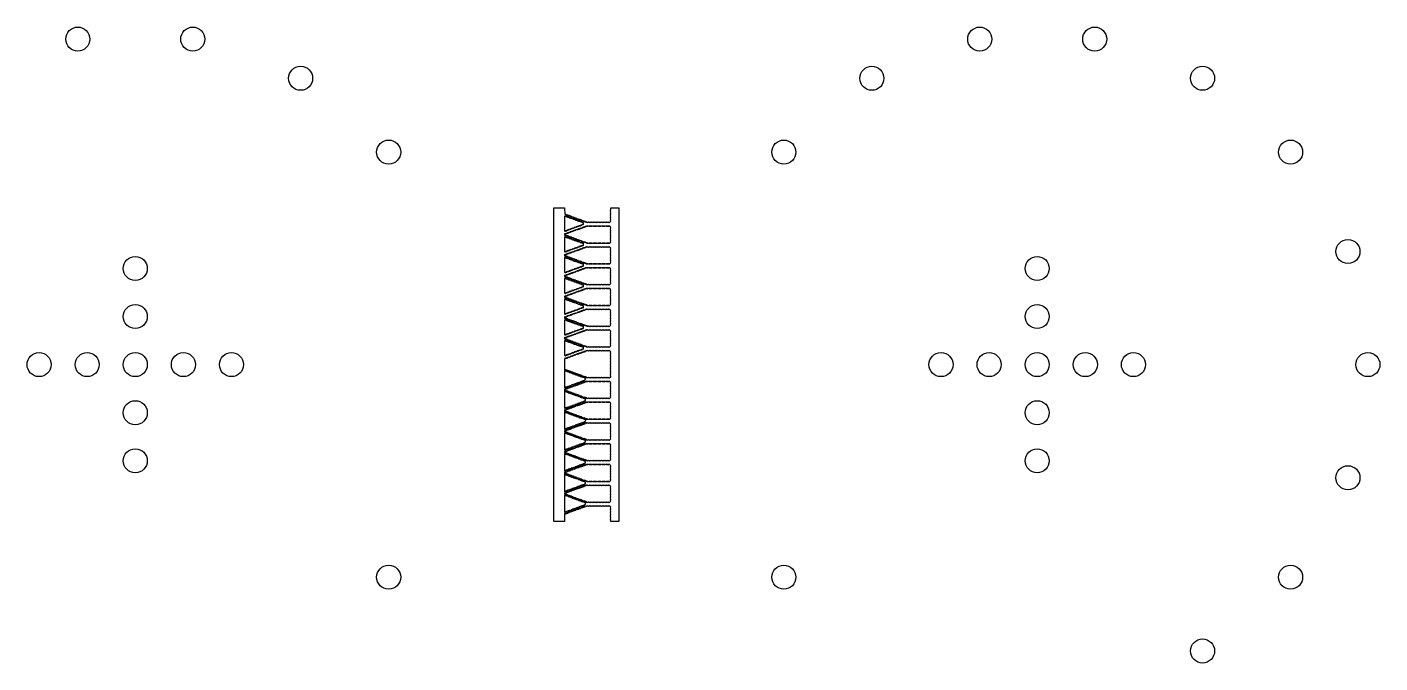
# Model space of a CAD drawing. Header units: millimetres. Extents: x -47.5 to 47.5, y -38.1 to 38.1.
# Drawn here: x -14.15 to -2.9, y 12.27 to 17.56 of the extents above; entities that cross this region are included whole.
import ezdxf

# ---------------------------------------------------------------- set-up
doc = ezdxf.new("R2010")
doc.units = ezdxf.units.MM
doc.header["$MEASUREMENT"] = 0
doc.layers.add('L1', color=7, linetype='Continuous')

msp = doc.modelspace()

# ---------------------------------------------------------------- linework, layer by layer
at = {"layer": 'L1'}
for points in [[(-9.504, 15.942, 1), (-9.493, 15.938), (-9.493, 15.938, 0.93803), (-9.481, 15.938, 0.92653), (-9.469, 15.938, 0.92653), (-9.457, 15.938, 0.92653), (-9.445, 15.938, 0.92653), (-9.433, 15.938, 0.92653), (-9.421, 15.938, 0.92653), (-9.409, 15.938, 0.92653), (-9.397, 15.938, 0.92653), (-9.385, 15.938, 0.92653), (-9.373, 15.938, 0.92653), (-9.361, 15.938, 0.92653), (-9.349, 15.938, 0.92653), (-9.337, 15.938, 0.92653), (-9.325, 15.938, 0.92653), (-9.313, 15.938, 0.92653), (-9.301, 15.938, 0.92653), (-9.301, 15.95, 0.92653), (-9.301, 15.962, 0.92653), (-9.301, 15.974, 0.92653), (-9.301, 15.986, 0.92653), (-9.301, 15.998, 0.92653), (-9.301, 16.01, 0.92653), (-9.301, 16.022, 0.92653), (-9.301, 16.034, 0.92653), (-9.301, 16.046, 0.574857), (-9.297, 16.055), (-9.28, 16.055), (-9.23, 16.055), (-9.23, 13.445), (-9.28, 13.445), (-9.296, 13.445, 0.315345), (-9.301, 13.449, 0.92653), (-9.301, 13.461, 0.92653), (-9.301, 13.473, 0.92653), (-9.301, 13.485, 0.92653), (-9.301, 13.497, 0.92653), (-9.301, 13.509, 0.92653), (-9.301, 13.521, 0.92653), (-9.301, 13.533, 0.92653), (-9.301, 13.545, 0.92653), (-9.301, 13.557, 0.92653), (-9.301, 13.569, 0.92653), (-9.313, 13.569, 0.92653), (-9.325, 13.569, 0.92653), (-9.337, 13.569, 0.92653), (-9.349, 13.569, 0.92653), (-9.361, 13.569, 0.92653), (-9.373, 13.569, 0.92653), (-9.385, 13.569, 0.92653), (-9.397, 13.569, 0.92653), (-9.409, 13.569, 0.92653), (-9.421, 13.569, 0.92653), (-9.433, 13.569, 0.92653), (-9.445, 13.569, 0.92653), (-9.457, 13.569, 0.92653), (-9.469, 13.569, 0.92653), (-9.481, 13.569, 0.92653), (-9.493, 13.569, 0.760576), (-9.504, 13.571, 0.667376), (-9.512, 13.564, 1), (-9.523, 13.56, 1), (-9.535, 13.556, 1), (-9.546, 13.551, 1), (-9.557, 13.547, 1), (-9.568, 13.543, 1), (-9.58, 13.539, 1), (-9.591, 13.535, 1), (-9.602, 13.531, 1), (-9.614, 13.527, 1), (-9.625, 13.523, 1), (-9.636, 13.519, 1), (-9.647, 13.514, 1), (-9.659, 13.51, 1), (-9.67, 13.506, 0.531679), (-9.68, 13.509), (-9.68, 13.499), (-9.68, 13.445), (-9.69, 13.445), (-9.7, 13.445), (-9.72, 13.445), (-9.77, 13.445), (-9.77, 16.055), (-9.72, 16.055), (-9.7, 16.055), (-9.69, 16.055), (-9.68, 16.055), (-9.679, 16, 0.331003), (-9.673, 16.004, 1), (-9.662, 16, 1), (-9.651, 15.996, 1), (-9.639, 15.992, 1), (-9.628, 15.988, 1), (-9.617, 15.983, 1), (-9.606, 15.979, 1), (-9.594, 15.975, 1), (-9.583, 15.971, 1), (-9.572, 15.967, 1), (-9.561, 15.963, 1), (-9.549, 15.959, 1), (-9.538, 15.955, 1), (-9.527, 15.951, 1), (-9.515, 15.946, 1)], [(-9.568, 15.942, 1), (-9.579, 15.946, 1), (-9.591, 15.95, 1), (-9.602, 15.955, 1), (-9.613, 15.959, 1), (-9.624, 15.963, 1), (-9.636, 15.967, 1), (-9.647, 15.971, 1), (-9.658, 15.975, 1), (-9.67, 15.979, 1), (-9.681, 15.983), (-9.681, 15.864, 1), (-9.67, 15.868, 1), (-9.658, 15.872, 1), (-9.647, 15.877, 1), (-9.636, 15.881, 1), (-9.624, 15.885, 1), (-9.613, 15.889, 1), (-9.602, 15.893, 1), (-9.591, 15.897, 1), (-9.579, 15.901, 1), (-9.568, 15.905, 1), (-9.557, 15.909, 1), (-9.546, 15.913, 1), (-9.534, 15.918, 1.225852), (-9.524, 15.924, 1.225852), (-9.534, 15.93, 1), (-9.546, 15.934, 1), (-9.557, 15.938, 1)], [(-9.301, 15.765, 0.92653), (-9.301, 15.777, 0.92653), (-9.301, 15.789, 0.92653), (-9.301, 15.801, 0.92653), (-9.301, 15.813, 0.92653), (-9.301, 15.825, 0.92653), (-9.301, 15.837, 0.92653), (-9.301, 15.849, 0.92653), (-9.301, 15.861, 0.92653), (-9.301, 15.873, 0.92653), (-9.301, 15.885, 0.92653), (-9.301, 15.897, 0.92653), (-9.313, 15.897, 0.92653), (-9.325, 15.897, 0.92653), (-9.337, 15.897, 0.92653), (-9.349, 15.897, 0.92653), (-9.361, 15.897, 0.92653), (-9.373, 15.897, 0.92653), (-9.385, 15.897, 0.92653), (-9.397, 15.897, 0.92653), (-9.409, 15.897, 0.92653), (-9.421, 15.897, 0.92653), (-9.433, 15.897, 0.92653), (-9.445, 15.897, 0.92653), (-9.457, 15.897, 0.92653), (-9.469, 15.897, 0.92653), (-9.481, 15.897, 0.92653), (-9.493, 15.897, 0.760576), (-9.504, 15.899, 0.667376), (-9.512, 15.892, 1), (-9.523, 15.888, 1), (-9.535, 15.883, 1), (-9.546, 15.879, 1), (-9.557, 15.875, 1), (-9.568, 15.871, 1), (-9.58, 15.867, 1), (-9.591, 15.863, 1), (-9.602, 15.859, 1), (-9.614, 15.855, 1), (-9.625, 15.851, 1), (-9.636, 15.846, 1), (-9.647, 15.842, 1), (-9.659, 15.838, 1), (-9.67, 15.834, 0.531679), (-9.68, 15.837), (-9.68, 15.827, 0.342827), (-9.673, 15.831, 1), (-9.662, 15.827, 1), (-9.651, 15.823, 1), (-9.639, 15.819, 1), (-9.628, 15.815, 1), (-9.617, 15.811, 1), (-9.606, 15.807, 1), (-9.594, 15.803, 1), (-9.583, 15.798, 1), (-9.572, 15.794, 1), (-9.561, 15.79, 1), (-9.549, 15.786, 1), (-9.538, 15.782, 1), (-9.527, 15.778, 1), (-9.515, 15.774, 1), (-9.504, 15.77, 1), (-9.493, 15.766), (-9.493, 15.765, 0.93803), (-9.481, 15.765, 0.92653), (-9.469, 15.765, 0.92653), (-9.457, 15.765, 0.92653), (-9.445, 15.765, 0.92653), (-9.433, 15.765, 0.92653), (-9.421, 15.765, 0.92653), (-9.409, 15.765, 0.92653), (-9.397, 15.765, 0.92653), (-9.385, 15.765, 0.92653), (-9.373, 15.765, 0.92653), (-9.361, 15.765, 0.92653), (-9.349, 15.765, 0.92653), (-9.337, 15.765, 0.92653), (-9.325, 15.765, 0.92653), (-9.313, 15.765, 0.92653), (-9.301, 15.765, -26.022609)], [(-9.568, 15.77, 1), (-9.579, 15.774, 1), (-9.591, 15.778, 1), (-9.602, 15.782, 1), (-9.613, 15.786, 1), (-9.624, 15.79, 1), (-9.636, 15.794, 1), (-9.647, 15.798, 1), (-9.658, 15.802, 1), (-9.67, 15.806, 1), (-9.681, 15.811), (-9.681, 15.692, 1), (-9.67, 15.696, 1), (-9.658, 15.7, 1), (-9.647, 15.704, 1), (-9.636, 15.708, 1), (-9.624, 15.712, 1), (-9.613, 15.716, 1), (-9.602, 15.72, 1), (-9.591, 15.724, 1), (-9.579, 15.728, 1), (-9.568, 15.733, 1), (-9.557, 15.737, 1), (-9.546, 15.741, 1), (-9.534, 15.745, 1.225852), (-9.524, 15.751, 1.225852), (-9.534, 15.757, 1), (-9.546, 15.761, 1), (-9.557, 15.765, 1)], [(-9.568, 15.597, 1), (-9.579, 15.601, 1), (-9.591, 15.605, 1), (-9.602, 15.609, 1), (-9.613, 15.613, 1), (-9.624, 15.617, 1), (-9.636, 15.621, 1), (-9.647, 15.626, 1), (-9.658, 15.63, 1), (-9.67, 15.634, 1), (-9.681, 15.638), (-9.681, 15.519, 1), (-9.67, 15.523, 1), (-9.658, 15.527, 1), (-9.647, 15.531, 1), (-9.636, 15.535, 1), (-9.624, 15.539, 1), (-9.613, 15.543, 1), (-9.602, 15.548, 1), (-9.591, 15.552, 1), (-9.579, 15.556, 1), (-9.568, 15.56, 1), (-9.557, 15.564, 1), (-9.546, 15.568, 1), (-9.534, 15.572, 1.225852), (-9.524, 15.578, 1.225852), (-9.534, 15.585, 1), (-9.546, 15.589, 1), (-9.557, 15.593, 1)], [(-9.301, 15.593, 0.92653), (-9.301, 15.605, 0.92653), (-9.301, 15.617, 0.92653), (-9.301, 15.628, 0.92653), (-9.301, 15.64, 0.92653), (-9.301, 15.652, 0.92653), (-9.301, 15.664, 0.92653), (-9.301, 15.676, 0.92653), (-9.301, 15.688, 0.92653), (-9.301, 15.7, 0.92653), (-9.301, 15.712, 0.92653), (-9.301, 15.724, 0.92653), (-9.313, 15.724, 0.92653), (-9.325, 15.724, 0.92653), (-9.337, 15.724, 0.92653), (-9.349, 15.724, 0.92653), (-9.361, 15.724, 0.92653), (-9.373, 15.724, 0.92653), (-9.385, 15.724, 0.92653), (-9.397, 15.724, 0.92653), (-9.409, 15.724, 0.92653), (-9.421, 15.724, 0.92653), (-9.433, 15.724, 0.92653), (-9.445, 15.724, 0.92653), (-9.457, 15.724, 0.92653), (-9.469, 15.724, 0.92653), (-9.481, 15.724, 0.92653), (-9.493, 15.724, 0.760576), (-9.504, 15.726, 0.667376), (-9.512, 15.719, 1), (-9.523, 15.715, 1), (-9.535, 15.711, 1), (-9.546, 15.707, 1), (-9.557, 15.703, 1), (-9.568, 15.698, 1), (-9.58, 15.694, 1), (-9.591, 15.69, 1), (-9.602, 15.686, 1), (-9.614, 15.682, 1), (-9.625, 15.678, 1), (-9.636, 15.674, 1), (-9.647, 15.67, 1), (-9.659, 15.666, 1), (-9.67, 15.661, 0.531679), (-9.68, 15.664), (-9.68, 15.655, 0.342827), (-9.673, 15.659, 1), (-9.662, 15.654, 1), (-9.651, 15.65, 1), (-9.639, 15.646, 1), (-9.628, 15.642, 1), (-9.617, 15.638, 1), (-9.606, 15.634, 1), (-9.594, 15.63, 1), (-9.583, 15.626, 1), (-9.572, 15.622, 1), (-9.561, 15.617, 1), (-9.549, 15.613, 1), (-9.538, 15.609, 1), (-9.527, 15.605, 1), (-9.515, 15.601, 1), (-9.504, 15.597, 1), (-9.493, 15.593), (-9.493, 15.593, 0.93803), (-9.481, 15.593, 0.92653), (-9.469, 15.593, 0.92653), (-9.457, 15.593, 0.92653), (-9.445, 15.593, 0.92653), (-9.433, 15.593, 0.92653), (-9.421, 15.593, 0.92653), (-9.409, 15.593, 0.92653), (-9.397, 15.593, 0.92653), (-9.385, 15.593, 0.92653), (-9.373, 15.593, 0.92653), (-9.361, 15.593, 0.92653), (-9.349, 15.593, 0.92653), (-9.337, 15.593, 0.92653), (-9.325, 15.593, 0.92653), (-9.313, 15.593, 0.92653), (-9.301, 15.593, -26.022609)], [(-9.301, 15.42, 0.92653), (-9.301, 15.432, 0.92653), (-9.301, 15.444, 0.92653), (-9.301, 15.456, 0.92653), (-9.301, 15.468, 0.92653), (-9.301, 15.48, 0.92653), (-9.301, 15.492, 0.92653), (-9.301, 15.504, 0.92653), (-9.301, 15.516, 0.92653), (-9.301, 15.528, 0.92653), (-9.301, 15.54, 0.92653), (-9.301, 15.551, 0.92653), (-9.313, 15.551, 0.92653), (-9.325, 15.551, 0.92653), (-9.337, 15.551, 0.92653), (-9.349, 15.551, 0.92653), (-9.361, 15.551, 0.92653), (-9.373, 15.551, 0.92653), (-9.385, 15.551, 0.92653), (-9.397, 15.551, 0.92653), (-9.409, 15.551, 0.92653), (-9.421, 15.551, 0.92653), (-9.433, 15.551, 0.92653), (-9.445, 15.551, 0.92653), (-9.457, 15.551, 0.92653), (-9.469, 15.551, 0.92653), (-9.481, 15.551, 0.92653), (-9.493, 15.551, 0.760576), (-9.504, 15.554, 0.667376), (-9.512, 15.546, 1), (-9.523, 15.542, 1), (-9.535, 15.538, 1), (-9.546, 15.534, 1), (-9.557, 15.53, 1), (-9.568, 15.526, 1), (-9.58, 15.522, 1), (-9.591, 15.517, 1), (-9.602, 15.513, 1), (-9.614, 15.509, 1), (-9.625, 15.505, 1), (-9.636, 15.501, 1), (-9.647, 15.497, 1), (-9.659, 15.493, 1), (-9.67, 15.489, 0.531679), (-9.68, 15.491), (-9.68, 15.482, 0.342827), (-9.673, 15.486, 1), (-9.662, 15.482, 1), (-9.651, 15.478, 1), (-9.639, 15.474, 1), (-9.628, 15.469, 1), (-9.617, 15.465, 1), (-9.606, 15.461, 1), (-9.594, 15.457, 1), (-9.583, 15.453, 1), (-9.572, 15.449, 1), (-9.561, 15.445, 1), (-9.549, 15.441, 1), (-9.538, 15.437, 1), (-9.527, 15.432, 1), (-9.515, 15.428, 1), (-9.504, 15.424, 1), (-9.493, 15.42), (-9.493, 15.42, 0.93803), (-9.481, 15.42, 0.92653), (-9.469, 15.42, 0.92653), (-9.457, 15.42, 0.92653), (-9.445, 15.42, 0.92653), (-9.433, 15.42, 0.92653), (-9.421, 15.42, 0.92653), (-9.409, 15.42, 0.92653), (-9.397, 15.42, 0.92653), (-9.385, 15.42, 0.92653), (-9.373, 15.42, 0.92653), (-9.361, 15.42, 0.92653), (-9.349, 15.42, 0.92653), (-9.337, 15.42, 0.92653), (-9.325, 15.42, 0.92653), (-9.313, 15.42, 0.92653), (-9.301, 15.42, -26.022609)], [(-9.568, 15.424, 1), (-9.579, 15.428, 1), (-9.591, 15.432, 1), (-9.602, 15.436, 1), (-9.613, 15.441, 1), (-9.624, 15.445, 1), (-9.636, 15.449, 1), (-9.647, 15.453, 1), (-9.658, 15.457, 1), (-9.67, 15.461, 1), (-9.681, 15.465), (-9.681, 15.346, 1), (-9.67, 15.35, 1), (-9.658, 15.354, 1), (-9.647, 15.358, 1), (-9.636, 15.363, 1), (-9.624, 15.367, 1), (-9.613, 15.371, 1), (-9.602, 15.375, 1), (-9.591, 15.379, 1), (-9.579, 15.383, 1), (-9.568, 15.387, 1), (-9.557, 15.391, 1), (-9.546, 15.395, 1), (-9.534, 15.399, 1.225852), (-9.524, 15.406, 1.225852), (-9.534, 15.412, 1), (-9.546, 15.416, 1), (-9.557, 15.42, 1)], [(-9.301, 15.247, 0.92653), (-9.301, 15.259, 0.92653), (-9.301, 15.271, 0.92653), (-9.301, 15.283, 0.92653), (-9.301, 15.295, 0.92653), (-9.301, 15.307, 0.92653), (-9.301, 15.319, 0.92653), (-9.301, 15.331, 0.92653), (-9.301, 15.343, 0.92653), (-9.301, 15.355, 0.92653), (-9.301, 15.367, 0.92653), (-9.301, 15.379, 0.92653), (-9.313, 15.379, 0.92653), (-9.325, 15.379, 0.92653), (-9.337, 15.379, 0.92653), (-9.349, 15.379, 0.92653), (-9.361, 15.379, 0.92653), (-9.373, 15.379, 0.92653), (-9.385, 15.379, 0.92653), (-9.397, 15.379, 0.92653), (-9.409, 15.379, 0.92653), (-9.421, 15.379, 0.92653), (-9.433, 15.379, 0.92653), (-9.445, 15.379, 0.92653), (-9.457, 15.379, 0.92653), (-9.469, 15.379, 0.92653), (-9.481, 15.379, 0.92653), (-9.493, 15.379, 0.760576), (-9.504, 15.381, 0.667376), (-9.512, 15.374, 1), (-9.523, 15.369, 1), (-9.535, 15.365, 1), (-9.546, 15.361, 1), (-9.557, 15.357, 1), (-9.568, 15.353, 1), (-9.58, 15.349, 1), (-9.591, 15.345, 1), (-9.602, 15.341, 1), (-9.614, 15.337, 1), (-9.625, 15.332, 1), (-9.636, 15.328, 1), (-9.647, 15.324, 1), (-9.659, 15.32, 1), (-9.67, 15.316, 0.531679), (-9.68, 15.318), (-9.68, 15.309, 0.342827), (-9.673, 15.313, 1), (-9.662, 15.309, 1), (-9.651, 15.305, 1), (-9.639, 15.301, 1), (-9.628, 15.297, 1), (-9.617, 15.293, 1), (-9.606, 15.289, 1), (-9.594, 15.284, 1), (-9.583, 15.28, 1), (-9.572, 15.276, 1), (-9.561, 15.272, 1), (-9.549, 15.268, 1), (-9.538, 15.264, 1), (-9.527, 15.26, 1), (-9.515, 15.256, 1), (-9.504, 15.252, 1), (-9.493, 15.247), (-9.493, 15.247, 0.93803), (-9.481, 15.247, 0.92653), (-9.469, 15.247, 0.92653), (-9.457, 15.247, 0.92653), (-9.445, 15.247, 0.92653), (-9.433, 15.247, 0.92653), (-9.421, 15.247, 0.92653), (-9.409, 15.247, 0.92653), (-9.397, 15.247, 0.92653), (-9.385, 15.247, 0.92653), (-9.373, 15.247, 0.92653), (-9.361, 15.247, 0.92653), (-9.349, 15.247, 0.92653), (-9.337, 15.247, 0.92653), (-9.325, 15.247, 0.92653), (-9.313, 15.247, 0.92653), (-9.301, 15.247, -26.022609)], [(-9.568, 15.251, 1), (-9.579, 15.256, 1), (-9.591, 15.26, 1), (-9.602, 15.264, 1), (-9.613, 15.268, 1), (-9.624, 15.272, 1), (-9.636, 15.276, 1), (-9.647, 15.28, 1), (-9.658, 15.284, 1), (-9.67, 15.288, 1), (-9.681, 15.292), (-9.681, 15.173, 1), (-9.67, 15.178, 1), (-9.658, 15.182, 1), (-9.647, 15.186, 1), (-9.636, 15.19, 1), (-9.624, 15.194, 1), (-9.613, 15.198, 1), (-9.602, 15.202, 1), (-9.591, 15.206, 1), (-9.579, 15.21, 1), (-9.568, 15.214, 1), (-9.557, 15.219, 1), (-9.546, 15.223, 1), (-9.534, 15.227, 1.225852), (-9.524, 15.233, 1.225852), (-9.534, 15.239, 1), (-9.546, 15.243, 1), (-9.557, 15.247, 1)], [(-9.301, 15.074, 0.92653), (-9.301, 15.086, 0.92653), (-9.301, 15.098, 0.92653), (-9.301, 15.11, 0.92653), (-9.301, 15.122, 0.92653), (-9.301, 15.134, 0.92653), (-9.301, 15.146, 0.92653), (-9.301, 15.158, 0.92653), (-9.301, 15.17, 0.92653), (-9.301, 15.182, 0.92653), (-9.301, 15.194, 0.92653), (-9.301, 15.206, 0.92653), (-9.313, 15.206, 0.92653), (-9.325, 15.206, 0.92653), (-9.337, 15.206, 0.92653), (-9.349, 15.206, 0.92653), (-9.361, 15.206, 0.92653), (-9.373, 15.206, 0.92653), (-9.385, 15.206, 0.92653), (-9.397, 15.206, 0.92653), (-9.409, 15.206, 0.92653), (-9.421, 15.206, 0.92653), (-9.433, 15.206, 0.92653), (-9.445, 15.206, 0.92653), (-9.457, 15.206, 0.92653), (-9.469, 15.206, 0.92653), (-9.481, 15.206, 0.92653), (-9.493, 15.206, 0.760576), (-9.504, 15.208, 0.667376), (-9.512, 15.201, 1), (-9.523, 15.197, 1), (-9.535, 15.193, 1), (-9.546, 15.189, 1), (-9.557, 15.184, 1), (-9.568, 15.18, 1), (-9.58, 15.176, 1), (-9.591, 15.172, 1), (-9.602, 15.168, 1), (-9.614, 15.164, 1), (-9.625, 15.16, 1), (-9.636, 15.156, 1), (-9.647, 15.152, 1), (-9.659, 15.147, 1), (-9.67, 15.143, 0.531679), (-9.68, 15.146), (-9.68, 15.137, 0.342827), (-9.673, 15.14, 1), (-9.662, 15.136, 1), (-9.651, 15.132, 1), (-9.639, 15.128, 1), (-9.628, 15.124, 1), (-9.617, 15.12, 1), (-9.606, 15.116, 1), (-9.594, 15.112, 1), (-9.583, 15.108, 1), (-9.572, 15.103, 1), (-9.561, 15.099, 1), (-9.549, 15.095, 1), (-9.538, 15.091, 1), (-9.527, 15.087, 1), (-9.515, 15.083, 1), (-9.504, 15.079, 1), (-9.493, 15.075), (-9.493, 15.075, 0.93803), (-9.481, 15.074, 0.92653), (-9.469, 15.074, 0.92653), (-9.457, 15.074, 0.92653), (-9.445, 15.074, 0.92653), (-9.433, 15.074, 0.92653), (-9.421, 15.074, 0.92653), (-9.409, 15.074, 0.92653), (-9.397, 15.074, 0.92653), (-9.385, 15.074, 0.92653), (-9.373, 15.074, 0.92653), (-9.361, 15.074, 0.92653), (-9.349, 15.074, 0.92653), (-9.337, 15.074, 0.92653), (-9.325, 15.074, 0.92653), (-9.313, 15.074, 0.92653), (-9.301, 15.074, -26.022609)], [(-9.568, 15.079, 1), (-9.579, 15.083, 1), (-9.591, 15.087, 1), (-9.602, 15.091, 1), (-9.613, 15.095, 1), (-9.624, 15.099, 1), (-9.636, 15.103, 1), (-9.647, 15.107, 1), (-9.658, 15.112, 1), (-9.67, 15.116, 1), (-9.681, 15.12), (-9.681, 15.001, 1), (-9.67, 15.005, 1), (-9.658, 15.009, 1), (-9.647, 15.013, 1), (-9.636, 15.017, 1), (-9.624, 15.021, 1), (-9.613, 15.025, 1), (-9.602, 15.029, 1), (-9.591, 15.034, 1), (-9.579, 15.038, 1), (-9.568, 15.042, 1), (-9.557, 15.046, 1), (-9.546, 15.05, 1), (-9.534, 15.054, 1.225852), (-9.524, 15.06, 1.225852), (-9.534, 15.066, 1), (-9.546, 15.071, 1), (-9.557, 15.075, 1)], [(-9.301, 15.033, 0.92653), (-9.313, 15.033, 0.92653), (-9.325, 15.033, 0.92653), (-9.337, 15.033, 0.92653), (-9.349, 15.033, 0.92653), (-9.361, 15.033, 0.92653), (-9.373, 15.033, 0.92653), (-9.385, 15.033, 0.92653), (-9.397, 15.033, 0.92653), (-9.409, 15.033, 0.92653), (-9.421, 15.033, 0.92653), (-9.433, 15.033, 0.92653), (-9.445, 15.033, 0.92653), (-9.457, 15.033, 0.92653), (-9.469, 15.033, 0.92653), (-9.481, 15.033, 0.92653), (-9.493, 15.033, 0.760576), (-9.504, 15.036, 0.667376), (-9.512, 15.028, 1), (-9.523, 15.024, 1), (-9.535, 15.02, 1), (-9.546, 15.016, 1), (-9.557, 15.012, 1), (-9.568, 15.008, 1), (-9.58, 15.003, 1), (-9.591, 14.999, 1), (-9.602, 14.995, 1), (-9.614, 14.991, 1), (-9.625, 14.987, 1), (-9.636, 14.983, 1), (-9.647, 14.979, 1), (-9.659, 14.975, 1), (-9.67, 14.971, 0.531679), (-9.68, 14.973), (-9.68, 14.964, 0.342827), (-9.673, 14.968, 1), (-9.662, 14.964, 1), (-9.651, 14.96, 1), (-9.639, 14.955, 1), (-9.628, 14.951, 1), (-9.617, 14.947, 1), (-9.606, 14.943, 1), (-9.594, 14.939, 1), (-9.583, 14.935, 1), (-9.572, 14.931, 1), (-9.561, 14.927, 1), (-9.549, 14.923, 1), (-9.538, 14.918, 1), (-9.527, 14.914, 1), (-9.515, 14.91, 1), (-9.504, 14.906, 1), (-9.493, 14.902), (-9.493, 14.902, 0.93803), (-9.481, 14.902, 0.92653), (-9.469, 14.902, 0.92653), (-9.457, 14.902, 0.92653), (-9.445, 14.902, 0.92653), (-9.433, 14.902, 0.92653), (-9.421, 14.902, 0.92653), (-9.409, 14.902, 0.92653), (-9.397, 14.902, 0.92653), (-9.385, 14.902, 0.92653), (-9.373, 14.902, 0.92653), (-9.361, 14.902, 0.92653), (-9.349, 14.902, 0.92653), (-9.337, 14.902, 0.92653), (-9.325, 14.902, 0.92653), (-9.313, 14.902, 0.92653), (-9.301, 14.902, 0.92653), (-9.301, 14.914, 0.92653), (-9.301, 14.926, 0.92653), (-9.301, 14.938, 0.92653), (-9.301, 14.95, 0.92653), (-9.301, 14.962, 0.92653), (-9.301, 14.974, 0.92653), (-9.301, 14.986, 0.92653), (-9.301, 14.997, 0.92653), (-9.301, 15.009, 0.92653), (-9.301, 15.021, 0.92653), (-9.301, 15.033, 1.079928)], [(-9.568, 14.906, 1), (-9.579, 14.91, 1), (-9.591, 14.914, 1), (-9.602, 14.918, 1), (-9.613, 14.922, 1), (-9.624, 14.927, 1), (-9.636, 14.931, 1), (-9.647, 14.935, 1), (-9.658, 14.939, 1), (-9.67, 14.943, 1), (-9.681, 14.947), (-9.681, 14.828, 1), (-9.67, 14.832, 1), (-9.658, 14.836, 1), (-9.647, 14.84, 1), (-9.636, 14.844, 1), (-9.624, 14.849, 1), (-9.613, 14.853, 1), (-9.602, 14.857, 1), (-9.591, 14.861, 1), (-9.579, 14.865, 1), (-9.568, 14.869, 1), (-9.557, 14.873, 1), (-9.546, 14.877, 1), (-9.534, 14.881, 1.225852), (-9.524, 14.888, 1.225852), (-9.534, 14.894, 1), (-9.546, 14.898, 1), (-9.557, 14.902, 1)], [(-9.301, 14.669, 0.92653), (-9.301, 14.681, 0.92653), (-9.301, 14.693, 0.92653), (-9.301, 14.705, 0.92653), (-9.301, 14.717, 0.92653), (-9.301, 14.729, 0.92653), (-9.301, 14.741, 0.92653), (-9.301, 14.753, 0.92653), (-9.301, 14.765, 0.92653), (-9.301, 14.777, 0.92653), (-9.301, 14.789, 0.92653), (-9.301, 14.801, 0.92653), (-9.301, 14.813, 0.92653), (-9.301, 14.825, 0.92653), (-9.301, 14.837, 0.92653), (-9.301, 14.849, 0.92653), (-9.301, 14.861, 0.92653), (-9.313, 14.861, 0.92653), (-9.325, 14.861, 0.92653), (-9.337, 14.861, 0.92653), (-9.349, 14.861, 0.92653), (-9.361, 14.861, 0.92653), (-9.373, 14.861, 0.92653), (-9.385, 14.861, 0.92653), (-9.397, 14.861, 0.92653), (-9.409, 14.861, 0.92653), (-9.421, 14.861, 0.92653), (-9.433, 14.861, 0.92653), (-9.445, 14.861, 0.92653), (-9.457, 14.861, 0.92653), (-9.469, 14.861, 0.92653), (-9.481, 14.861, 0.92653), (-9.493, 14.861, 0.760576), (-9.504, 14.863, 0.667376), (-9.512, 14.855, 1), (-9.523, 14.851, 1), (-9.535, 14.847, 1), (-9.546, 14.843, 1), (-9.557, 14.839, 1), (-9.568, 14.835, 1), (-9.58, 14.831, 1), (-9.591, 14.827, 1), (-9.602, 14.823, 1), (-9.614, 14.818, 1), (-9.625, 14.814, 1), (-9.636, 14.81, 1), (-9.647, 14.806, 1), (-9.659, 14.802, 1), (-9.67, 14.798, 0.531679), (-9.68, 14.8), (-9.68, 14.708, 0.342827), (-9.673, 14.712, 1), (-9.662, 14.708, 1), (-9.651, 14.704, 1), (-9.639, 14.7, 1), (-9.628, 14.696, 1), (-9.617, 14.692, 1), (-9.606, 14.688, 1), (-9.594, 14.684, 1), (-9.583, 14.679, 1), (-9.572, 14.675, 1), (-9.561, 14.671, 1), (-9.549, 14.667, 1), (-9.538, 14.663, 1), (-9.527, 14.659, 1), (-9.515, 14.655, 1), (-9.504, 14.651, 1), (-9.493, 14.647), (-9.493, 14.646, 0.93803), (-9.481, 14.646, 0.92653), (-9.469, 14.646, 0.92653), (-9.457, 14.646, 0.92653), (-9.445, 14.646, 0.92653), (-9.433, 14.646, 0.92653), (-9.421, 14.646, 0.92653), (-9.409, 14.646, 0.92653), (-9.397, 14.646, 0.92653), (-9.385, 14.646, 0.92653), (-9.373, 14.646, 0.92653), (-9.361, 14.646, 0.92653), (-9.349, 14.646, 0.92653), (-9.337, 14.646, 0.92653), (-9.325, 14.646, 0.92653), (-9.313, 14.646, 0.849306), (-9.301, 14.645, 1), (-9.301, 14.657, 0.92653)], [(-9.677, 14.563, 1), (-9.666, 14.567, 1), (-9.655, 14.571, 1), (-9.644, 14.575, 1), (-9.632, 14.58, 1), (-9.621, 14.584, 1), (-9.61, 14.588, 1), (-9.599, 14.592, 1), (-9.587, 14.596, 1), (-9.576, 14.6, 1), (-9.565, 14.604, 1), (-9.553, 14.608, 1), (-9.542, 14.612, 1), (-9.531, 14.617, 1), (-9.52, 14.621, 1), (-9.508, 14.625, 0.711168), (-9.51, 14.636, 0.897152), (-9.521, 14.639, 1), (-9.533, 14.643, 1), (-9.544, 14.647, 1), (-9.555, 14.651, 1), (-9.566, 14.655, 1), (-9.578, 14.659, 1), (-9.589, 14.663, 1), (-9.6, 14.668, 1), (-9.611, 14.672, 1), (-9.623, 14.676, 1), (-9.634, 14.68, 1), (-9.645, 14.684, 1), (-9.657, 14.688, 1), (-9.668, 14.692, 1), (-9.679, 14.696, 0.21955), (-9.68, 14.701), (-9.68, 14.556, 0.335449)], [(-9.301, 14.474, 0.92653), (-9.301, 14.486, 0.92653), (-9.301, 14.498, 0.92653), (-9.301, 14.51, 0.92653), (-9.301, 14.521, 0.92653), (-9.301, 14.533, 0.92653), (-9.301, 14.545, 0.92653), (-9.301, 14.557, 0.92653), (-9.301, 14.569, 0.92653), (-9.301, 14.581, 0.92653), (-9.301, 14.593, 0.92653), (-9.301, 14.605, 0.92653), (-9.313, 14.605, 0.92653), (-9.325, 14.605, 0.92653), (-9.337, 14.605, 0.92653), (-9.349, 14.605, 0.92653), (-9.361, 14.605, 0.92653), (-9.373, 14.605, 0.92653), (-9.385, 14.605, 0.92653), (-9.397, 14.605, 0.92653), (-9.409, 14.605, 0.92653), (-9.421, 14.605, 0.92653), (-9.433, 14.605, 0.92653), (-9.445, 14.605, 0.92653), (-9.457, 14.605, 0.92653), (-9.469, 14.605, 0.92653), (-9.481, 14.605, 0.92653), (-9.493, 14.605, 0.760576), (-9.504, 14.607, 0.667376), (-9.512, 14.6, 1), (-9.523, 14.596, 1), (-9.535, 14.592, 1), (-9.546, 14.588, 1), (-9.557, 14.584, 1), (-9.568, 14.579, 1), (-9.58, 14.575, 1), (-9.591, 14.571, 1), (-9.602, 14.567, 1), (-9.614, 14.563, 1), (-9.625, 14.559, 1), (-9.636, 14.555, 1), (-9.647, 14.551, 1), (-9.659, 14.547, 1), (-9.67, 14.542, 0.531679), (-9.68, 14.545), (-9.68, 14.536, 0.342827), (-9.673, 14.54, 1), (-9.662, 14.535, 1), (-9.651, 14.531, 1), (-9.639, 14.527, 1), (-9.628, 14.523, 1), (-9.617, 14.519, 1), (-9.606, 14.515, 1), (-9.594, 14.511, 1), (-9.583, 14.507, 1), (-9.572, 14.503, 1), (-9.561, 14.499, 1), (-9.549, 14.494, 1), (-9.538, 14.49, 1), (-9.527, 14.486, 1), (-9.515, 14.482, 1), (-9.504, 14.478, 1), (-9.493, 14.474), (-9.493, 14.474, 0.93803), (-9.481, 14.474, 0.92653), (-9.469, 14.474, 0.92653), (-9.457, 14.474, 0.92653), (-9.445, 14.474, 0.92653), (-9.433, 14.474, 0.92653), (-9.421, 14.474, 0.92653), (-9.409, 14.474, 0.92653), (-9.397, 14.474, 0.92653), (-9.385, 14.474, 0.92653), (-9.373, 14.474, 0.92653), (-9.361, 14.474, 0.92653), (-9.349, 14.474, 0.92653), (-9.337, 14.474, 0.92653), (-9.325, 14.474, 0.92653), (-9.313, 14.474, 0.92653), (-9.301, 14.474, -26.022591)], [(-9.677, 14.39, 1), (-9.666, 14.395, 1), (-9.655, 14.399, 1), (-9.644, 14.403, 1), (-9.632, 14.407, 1), (-9.621, 14.411, 1), (-9.61, 14.415, 1), (-9.599, 14.419, 1), (-9.587, 14.423, 1), (-9.576, 14.427, 1), (-9.565, 14.432, 1), (-9.553, 14.436, 1), (-9.542, 14.44, 1), (-9.531, 14.444, 1), (-9.52, 14.448, 1), (-9.508, 14.452, 0.711168), (-9.51, 14.463, 0.897152), (-9.521, 14.466, 1), (-9.533, 14.47, 1), (-9.544, 14.474, 1), (-9.555, 14.478, 1), (-9.566, 14.483, 1), (-9.578, 14.487, 1), (-9.589, 14.491, 1), (-9.6, 14.495, 1), (-9.611, 14.499, 1), (-9.623, 14.503, 1), (-9.634, 14.507, 1), (-9.645, 14.511, 1), (-9.657, 14.515, 1), (-9.668, 14.52, 1), (-9.679, 14.524, 0.21955), (-9.68, 14.529), (-9.68, 14.384, 0.335449)], [(-9.301, 14.301, 0.92653), (-9.301, 14.313, 0.92653), (-9.301, 14.325, 0.92653), (-9.301, 14.337, 0.92653), (-9.301, 14.349, 0.92653), (-9.301, 14.361, 0.92653), (-9.301, 14.373, 0.92653), (-9.301, 14.385, 0.92653), (-9.301, 14.397, 0.92653), (-9.301, 14.409, 0.92653), (-9.301, 14.421, 0.92653), (-9.301, 14.433, 0.92653), (-9.313, 14.433, 0.92653), (-9.325, 14.433, 0.92653), (-9.337, 14.433, 0.92653), (-9.349, 14.433, 0.92653), (-9.361, 14.433, 0.92653), (-9.373, 14.433, 0.92653), (-9.385, 14.433, 0.92653), (-9.397, 14.433, 0.92653), (-9.409, 14.433, 0.92653), (-9.421, 14.433, 0.92653), (-9.433, 14.433, 0.92653), (-9.445, 14.433, 0.92653), (-9.457, 14.433, 0.92653), (-9.469, 14.433, 0.92653), (-9.481, 14.433, 0.92653), (-9.493, 14.433, 0.760576), (-9.504, 14.435, 0.667376), (-9.512, 14.427, 1), (-9.523, 14.423, 1), (-9.535, 14.419, 1), (-9.546, 14.415, 1), (-9.557, 14.411, 1), (-9.568, 14.407, 1), (-9.58, 14.403, 1), (-9.591, 14.399, 1), (-9.602, 14.394, 1), (-9.614, 14.39, 1), (-9.625, 14.386, 1), (-9.636, 14.382, 1), (-9.647, 14.378, 1), (-9.659, 14.374, 1), (-9.67, 14.37, 0.531679), (-9.68, 14.372), (-9.68, 14.363, 0.342827), (-9.673, 14.367, 1), (-9.662, 14.363, 1), (-9.651, 14.359, 1), (-9.639, 14.355, 1), (-9.628, 14.35, 1), (-9.617, 14.346, 1), (-9.606, 14.342, 1), (-9.594, 14.338, 1), (-9.583, 14.334, 1), (-9.572, 14.33, 1), (-9.561, 14.326, 1), (-9.549, 14.322, 1), (-9.538, 14.318, 1), (-9.527, 14.314, 1), (-9.515, 14.309, 1), (-9.504, 14.305, 1), (-9.493, 14.301), (-9.493, 14.301, 0.93803), (-9.481, 14.301, 0.92653), (-9.469, 14.301, 0.92653), (-9.457, 14.301, 0.92653), (-9.445, 14.301, 0.92653), (-9.433, 14.301, 0.92653), (-9.421, 14.301, 0.92653), (-9.409, 14.301, 0.92653), (-9.397, 14.301, 0.92653), (-9.385, 14.301, 0.92653), (-9.373, 14.301, 0.92653), (-9.361, 14.301, 0.92653), (-9.349, 14.301, 0.92653), (-9.337, 14.301, 0.92653), (-9.325, 14.301, 0.92653), (-9.313, 14.301, 0.92653), (-9.301, 14.301, -26.022591)], [(-9.677, 14.218, 1), (-9.666, 14.222, 1), (-9.655, 14.226, 1), (-9.644, 14.23, 1), (-9.632, 14.234, 1), (-9.621, 14.238, 1), (-9.61, 14.242, 1), (-9.599, 14.246, 1), (-9.587, 14.251, 1), (-9.576, 14.255, 1), (-9.565, 14.259, 1), (-9.553, 14.263, 1), (-9.542, 14.267, 1), (-9.531, 14.271, 1), (-9.52, 14.275, 1), (-9.508, 14.279, 0.711168), (-9.51, 14.291, 0.897152), (-9.521, 14.293, 1), (-9.533, 14.298, 1), (-9.544, 14.302, 1), (-9.555, 14.306, 1), (-9.566, 14.31, 1), (-9.578, 14.314, 1), (-9.589, 14.318, 1), (-9.6, 14.322, 1), (-9.611, 14.326, 1), (-9.623, 14.33, 1), (-9.634, 14.334, 1), (-9.645, 14.339, 1), (-9.657, 14.343, 1), (-9.668, 14.347, 1), (-9.679, 14.351, 0.21955), (-9.68, 14.356), (-9.68, 14.211, 0.335449)], [(-9.301, 14.128, 0.92653), (-9.301, 14.14, 0.92653), (-9.301, 14.152, 0.92653), (-9.301, 14.164, 0.92653), (-9.301, 14.176, 0.92653), (-9.301, 14.188, 0.92653), (-9.301, 14.2, 0.92653), (-9.301, 14.212, 0.92653), (-9.301, 14.224, 0.92653), (-9.301, 14.236, 0.92653), (-9.301, 14.248, 0.92653), (-9.301, 14.26, 0.92653), (-9.313, 14.26, 0.92653), (-9.325, 14.26, 0.92653), (-9.337, 14.26, 0.92653), (-9.349, 14.26, 0.92653), (-9.361, 14.26, 0.92653), (-9.373, 14.26, 0.92653), (-9.385, 14.26, 0.92653), (-9.397, 14.26, 0.92653), (-9.409, 14.26, 0.92653), (-9.421, 14.26, 0.92653), (-9.433, 14.26, 0.92653), (-9.445, 14.26, 0.92653), (-9.457, 14.26, 0.92653), (-9.469, 14.26, 0.92653), (-9.481, 14.26, 0.92653), (-9.493, 14.26, 0.760576), (-9.504, 14.262, 0.667376), (-9.512, 14.255, 1), (-9.523, 14.25, 1), (-9.535, 14.246, 1), (-9.546, 14.242, 1), (-9.557, 14.238, 1), (-9.568, 14.234, 1), (-9.58, 14.23, 1), (-9.591, 14.226, 1), (-9.602, 14.222, 1), (-9.614, 14.218, 1), (-9.625, 14.214, 1), (-9.636, 14.209, 1), (-9.647, 14.205, 1), (-9.659, 14.201, 1), (-9.67, 14.197, 0.531679), (-9.68, 14.199), (-9.68, 14.19, 0.342827), (-9.673, 14.194, 1), (-9.662, 14.19, 1), (-9.651, 14.186, 1), (-9.639, 14.182, 1), (-9.628, 14.178, 1), (-9.617, 14.174, 1), (-9.606, 14.17, 1), (-9.594, 14.165, 1), (-9.583, 14.161, 1), (-9.572, 14.157, 1), (-9.561, 14.153, 1), (-9.549, 14.149, 1), (-9.538, 14.145, 1), (-9.527, 14.141, 1), (-9.515, 14.137, 1), (-9.504, 14.133, 1), (-9.493, 14.128), (-9.493, 14.128, 0.93803), (-9.481, 14.128, 0.92653), (-9.469, 14.128, 0.92653), (-9.457, 14.128, 0.92653), (-9.445, 14.128, 0.92653), (-9.433, 14.128, 0.92653), (-9.421, 14.128, 0.92653), (-9.409, 14.128, 0.92653), (-9.397, 14.128, 0.92653), (-9.385, 14.128, 0.92653), (-9.373, 14.128, 0.92653), (-9.361, 14.128, 0.92653), (-9.349, 14.128, 0.92653), (-9.337, 14.128, 0.92653), (-9.325, 14.128, 0.92653), (-9.313, 14.128, 0.92653), (-9.301, 14.128, -26.022591)], [(-9.677, 14.045, 1), (-9.666, 14.049, 1), (-9.655, 14.053, 1), (-9.644, 14.057, 1), (-9.632, 14.061, 1), (-9.621, 14.066, 1), (-9.61, 14.07, 1), (-9.599, 14.074, 1), (-9.587, 14.078, 1), (-9.576, 14.082, 1), (-9.565, 14.086, 1), (-9.553, 14.09, 1), (-9.542, 14.094, 1), (-9.531, 14.098, 1), (-9.52, 14.103, 1), (-9.508, 14.107, 0.711168), (-9.51, 14.118, 0.897152), (-9.521, 14.121, 1), (-9.533, 14.125, 1), (-9.544, 14.129, 1), (-9.555, 14.133, 1), (-9.566, 14.137, 1), (-9.578, 14.141, 1), (-9.589, 14.145, 1), (-9.6, 14.149, 1), (-9.611, 14.154, 1), (-9.623, 14.158, 1), (-9.634, 14.162, 1), (-9.645, 14.166, 1), (-9.657, 14.17, 1), (-9.668, 14.174, 1), (-9.679, 14.178, 0.21955), (-9.68, 14.183), (-9.68, 14.038, 0.335449)], [(-9.301, 14.087, 0.92653), (-9.313, 14.087, 0.92653), (-9.325, 14.087, 0.92653), (-9.337, 14.087, 0.92653), (-9.349, 14.087, 0.92653), (-9.361, 14.087, 0.92653), (-9.373, 14.087, 0.92653), (-9.385, 14.087, 0.92653), (-9.397, 14.087, 0.92653), (-9.409, 14.087, 0.92653), (-9.421, 14.087, 0.92653), (-9.433, 14.087, 0.92653), (-9.445, 14.087, 0.92653), (-9.457, 14.087, 0.92653), (-9.469, 14.087, 0.92653), (-9.481, 14.087, 0.92653), (-9.493, 14.087, 0.760576), (-9.504, 14.089, 0.667376), (-9.512, 14.082, 1), (-9.523, 14.078, 1), (-9.535, 14.074, 1), (-9.546, 14.07, 1), (-9.557, 14.065, 1), (-9.568, 14.061, 1), (-9.58, 14.057, 1), (-9.591, 14.053, 1), (-9.602, 14.049, 1), (-9.614, 14.045, 1), (-9.625, 14.041, 1), (-9.636, 14.037, 1), (-9.647, 14.033, 1), (-9.659, 14.028, 1), (-9.67, 14.024, 0.531679), (-9.68, 14.027), (-9.68, 14.018, 0.342827), (-9.673, 14.021, 1), (-9.662, 14.017, 1), (-9.651, 14.013, 1), (-9.639, 14.009, 1), (-9.628, 14.005, 1), (-9.617, 14.001, 1), (-9.606, 13.997, 1), (-9.594, 13.993, 1), (-9.583, 13.989, 1), (-9.572, 13.985, 1), (-9.561, 13.98, 1), (-9.549, 13.976, 1), (-9.538, 13.972, 1), (-9.527, 13.968, 1), (-9.515, 13.964, 1), (-9.504, 13.96, 1), (-9.493, 13.956), (-9.493, 13.956, 0.93803), (-9.481, 13.956, 0.92653), (-9.469, 13.956, 0.92653), (-9.457, 13.956, 0.92653), (-9.445, 13.956, 0.92653), (-9.433, 13.956, 0.92653), (-9.421, 13.956, 0.92653), (-9.409, 13.956, 0.92653), (-9.397, 13.956, 0.92653), (-9.385, 13.956, 0.92653), (-9.373, 13.956, 0.92653), (-9.361, 13.956, 0.92653), (-9.349, 13.956, 0.92653), (-9.337, 13.956, 0.92653), (-9.325, 13.956, 0.92653), (-9.313, 13.956, 0.92653), (-9.301, 13.956, 0.92653), (-9.301, 13.967, 0.92653), (-9.301, 13.979, 0.92653), (-9.301, 13.991, 0.92653), (-9.301, 14.003, 0.92653), (-9.301, 14.015, 0.92653), (-9.301, 14.027, 0.92653), (-9.301, 14.039, 0.92653), (-9.301, 14.051, 0.92653), (-9.301, 14.063, 0.92653), (-9.301, 14.075, 0.92653), (-9.301, 14.087, 1.079928)], [(-9.677, 13.872, 1), (-9.666, 13.876, 1), (-9.655, 13.881, 1), (-9.644, 13.885, 1), (-9.632, 13.889, 1), (-9.621, 13.893, 1), (-9.61, 13.897, 1), (-9.599, 13.901, 1), (-9.587, 13.905, 1), (-9.576, 13.909, 1), (-9.565, 13.913, 1), (-9.553, 13.918, 1), (-9.542, 13.922, 1), (-9.531, 13.926, 1), (-9.52, 13.93, 1), (-9.508, 13.934, 0.711168), (-9.51, 13.945, 0.897152), (-9.521, 13.948, 1), (-9.533, 13.952, 1), (-9.544, 13.956, 1), (-9.555, 13.96, 1), (-9.566, 13.964, 1), (-9.578, 13.969, 1), (-9.589, 13.973, 1), (-9.6, 13.977, 1), (-9.611, 13.981, 1), (-9.623, 13.985, 1), (-9.634, 13.989, 1), (-9.645, 13.993, 1), (-9.657, 13.997, 1), (-9.668, 14.001, 1), (-9.679, 14.006, 0.21955), (-9.68, 14.011), (-9.68, 13.865, 0.335449)], [(-9.301, 13.783, 0.92653), (-9.301, 13.795, 0.92653), (-9.301, 13.807, 0.92653), (-9.301, 13.819, 0.92653), (-9.301, 13.831, 0.92653), (-9.301, 13.843, 0.92653), (-9.301, 13.855, 0.92653), (-9.301, 13.867, 0.92653), (-9.301, 13.879, 0.92653), (-9.301, 13.89, 0.92653), (-9.301, 13.902, 0.92653), (-9.301, 13.914, 0.92653), (-9.313, 13.914, 0.92653), (-9.325, 13.914, 0.92653), (-9.337, 13.914, 0.92653), (-9.349, 13.914, 0.92653), (-9.361, 13.914, 0.92653), (-9.373, 13.914, 0.92653), (-9.385, 13.914, 0.92653), (-9.397, 13.914, 0.92653), (-9.409, 13.914, 0.92653), (-9.421, 13.914, 0.92653), (-9.433, 13.914, 0.92653), (-9.445, 13.914, 0.92653), (-9.457, 13.914, 0.92653), (-9.469, 13.914, 0.92653), (-9.481, 13.914, 0.92653), (-9.493, 13.914, 0.760576), (-9.504, 13.917, 0.667376), (-9.512, 13.909, 1), (-9.523, 13.905, 1), (-9.535, 13.901, 1), (-9.546, 13.897, 1), (-9.557, 13.893, 1), (-9.568, 13.889, 1), (-9.58, 13.885, 1), (-9.591, 13.88, 1), (-9.602, 13.876, 1), (-9.614, 13.872, 1), (-9.625, 13.868, 1), (-9.636, 13.864, 1), (-9.647, 13.86, 1), (-9.659, 13.856, 1), (-9.67, 13.852, 0.531679), (-9.68, 13.854), (-9.68, 13.845, 0.342827), (-9.673, 13.849, 1), (-9.662, 13.845, 1), (-9.651, 13.841, 1), (-9.639, 13.836, 1), (-9.628, 13.832, 1), (-9.617, 13.828, 1), (-9.606, 13.824, 1), (-9.594, 13.82, 1), (-9.583, 13.816, 1), (-9.572, 13.812, 1), (-9.561, 13.808, 1), (-9.549, 13.804, 1), (-9.538, 13.8, 1), (-9.527, 13.795, 1), (-9.515, 13.791, 1), (-9.504, 13.787, 1), (-9.493, 13.783), (-9.493, 13.783, 0.93803), (-9.481, 13.783, 0.92653), (-9.469, 13.783, 0.92653), (-9.457, 13.783, 0.92653), (-9.445, 13.783, 0.92653), (-9.433, 13.783, 0.92653), (-9.421, 13.783, 0.92653), (-9.409, 13.783, 0.92653), (-9.397, 13.783, 0.92653), (-9.385, 13.783, 0.92653), (-9.373, 13.783, 0.92653), (-9.361, 13.783, 0.92653), (-9.349, 13.783, 0.92653), (-9.337, 13.783, 0.92653), (-9.325, 13.783, 0.92653), (-9.313, 13.783, 0.92653), (-9.301, 13.783, -26.022591)], [(-9.677, 13.7, 1), (-9.666, 13.704, 1), (-9.655, 13.708, 1), (-9.644, 13.712, 1), (-9.632, 13.716, 1), (-9.621, 13.72, 1), (-9.61, 13.724, 1), (-9.599, 13.728, 1), (-9.587, 13.732, 1), (-9.576, 13.737, 1), (-9.565, 13.741, 1), (-9.553, 13.745, 1), (-9.542, 13.749, 1), (-9.531, 13.753, 1), (-9.52, 13.757, 1), (-9.508, 13.761, 0.711168), (-9.51, 13.772, 0.897152), (-9.521, 13.775, 1), (-9.533, 13.779, 1), (-9.544, 13.784, 1), (-9.555, 13.788, 1), (-9.566, 13.792, 1), (-9.578, 13.796, 1), (-9.589, 13.8, 1), (-9.6, 13.804, 1), (-9.611, 13.808, 1), (-9.623, 13.812, 1), (-9.634, 13.816, 1), (-9.645, 13.82, 1), (-9.657, 13.825, 1), (-9.668, 13.829, 1), (-9.679, 13.833, 0.21955), (-9.68, 13.838), (-9.68, 13.693, 0.335449)], [(-9.301, 13.61, 0.92653), (-9.301, 13.622, 0.92653), (-9.301, 13.634, 0.92653), (-9.301, 13.646, 0.92653), (-9.301, 13.658, 0.92653), (-9.301, 13.67, 0.92653), (-9.301, 13.682, 0.92653), (-9.301, 13.694, 0.92653), (-9.301, 13.706, 0.92653), (-9.301, 13.718, 0.92653), (-9.301, 13.73, 0.92653), (-9.301, 13.742, 0.92653), (-9.313, 13.742, 0.92653), (-9.325, 13.742, 0.92653), (-9.337, 13.742, 0.92653), (-9.349, 13.742, 0.92653), (-9.361, 13.742, 0.92653), (-9.373, 13.742, 0.92653), (-9.385, 13.742, 0.92653), (-9.397, 13.742, 0.92653), (-9.409, 13.742, 0.92653), (-9.421, 13.742, 0.92653), (-9.433, 13.742, 0.92653), (-9.445, 13.742, 0.92653), (-9.457, 13.742, 0.92653), (-9.469, 13.742, 0.92653), (-9.481, 13.742, 0.92653), (-9.493, 13.742, 0.760576), (-9.504, 13.744, 0.667376), (-9.512, 13.736, 1), (-9.523, 13.732, 1), (-9.535, 13.728, 1), (-9.546, 13.724, 1), (-9.557, 13.72, 1), (-9.568, 13.716, 1), (-9.58, 13.712, 1), (-9.591, 13.708, 1), (-9.602, 13.704, 1), (-9.614, 13.7, 1), (-9.625, 13.695, 1), (-9.636, 13.691, 1), (-9.647, 13.687, 1), (-9.659, 13.683, 1), (-9.67, 13.679, 0.531679), (-9.68, 13.681), (-9.68, 13.672, 0.342827), (-9.673, 13.676, 1), (-9.662, 13.672, 1), (-9.651, 13.668, 1), (-9.639, 13.664, 1), (-9.628, 13.66, 1), (-9.617, 13.656, 1), (-9.606, 13.651, 1), (-9.594, 13.647, 1), (-9.583, 13.643, 1), (-9.572, 13.639, 1), (-9.561, 13.635, 1), (-9.549, 13.631, 1), (-9.538, 13.627, 1), (-9.527, 13.623, 1), (-9.515, 13.619, 1), (-9.504, 13.614, 1), (-9.493, 13.61), (-9.493, 13.61, 0.93803), (-9.481, 13.61, 0.92653), (-9.469, 13.61, 0.92653), (-9.457, 13.61, 0.92653), (-9.445, 13.61, 0.92653), (-9.433, 13.61, 0.92653), (-9.421, 13.61, 0.92653), (-9.409, 13.61, 0.92653), (-9.397, 13.61, 0.92653), (-9.385, 13.61, 0.92653), (-9.373, 13.61, 0.92653), (-9.361, 13.61, 0.92653), (-9.349, 13.61, 0.92653), (-9.337, 13.61, 0.92653), (-9.325, 13.61, 0.92653), (-9.313, 13.61, 0.92653), (-9.301, 13.61, -26.022591)], [(-9.677, 13.527, 1), (-9.666, 13.531, 1), (-9.655, 13.535, 1), (-9.644, 13.539, 1), (-9.632, 13.543, 1), (-9.621, 13.547, 1), (-9.61, 13.552, 1), (-9.599, 13.556, 1), (-9.587, 13.56, 1), (-9.576, 13.564, 1), (-9.565, 13.568, 1), (-9.553, 13.572, 1), (-9.542, 13.576, 1), (-9.531, 13.58, 1), (-9.52, 13.584, 1), (-9.508, 13.589, 0.711168), (-9.51, 13.6, 0.897152), (-9.521, 13.603, 1), (-9.533, 13.607, 1), (-9.544, 13.611, 1), (-9.555, 13.615, 1), (-9.566, 13.619, 1), (-9.578, 13.623, 1), (-9.589, 13.627, 1), (-9.6, 13.631, 1), (-9.611, 13.635, 1), (-9.623, 13.64, 1), (-9.634, 13.644, 1), (-9.645, 13.648, 1), (-9.657, 13.652, 1), (-9.668, 13.656, 1), (-9.679, 13.66, 0.21955), (-9.68, 13.665), (-9.68, 13.52, 0.335449)]]:
    msp.add_lwpolyline(points, format="xyb", close=True, dxfattribs=at)
for centre in [(-13.728, 17.458), (-12.772, 17.458), (-6.228, 17.458), (-5.272, 17.458), (-11.875, 17.132), (-7.125, 17.132), (-4.375, 17.132), (-11.143, 16.518), (-7.857, 16.518), (-3.643, 16.518), (-3.166, 15.691), (-13.25, 15.55), (-5.75, 15.55), (-13.25, 15.15), (-5.75, 15.15), (-14.05, 14.75), (-13.65, 14.75), (-13.25, 14.75), (-12.85, 14.75), (-12.45, 14.75), (-6.55, 14.75), (-6.15, 14.75), (-5.75, 14.75), (-5.35, 14.75), (-4.95, 14.75), (-3, 14.75), (-13.25, 14.35), (-5.75, 14.35), (-13.25, 13.95), (-5.75, 13.95), (-3.166, 13.809), (-11.143, 12.982), (-7.857, 12.982), (-3.643, 12.982), (-4.375, 12.368)]:
    msp.add_circle(centre, 0.1, dxfattribs=at)

doc.saveas('drawing.dxf')
